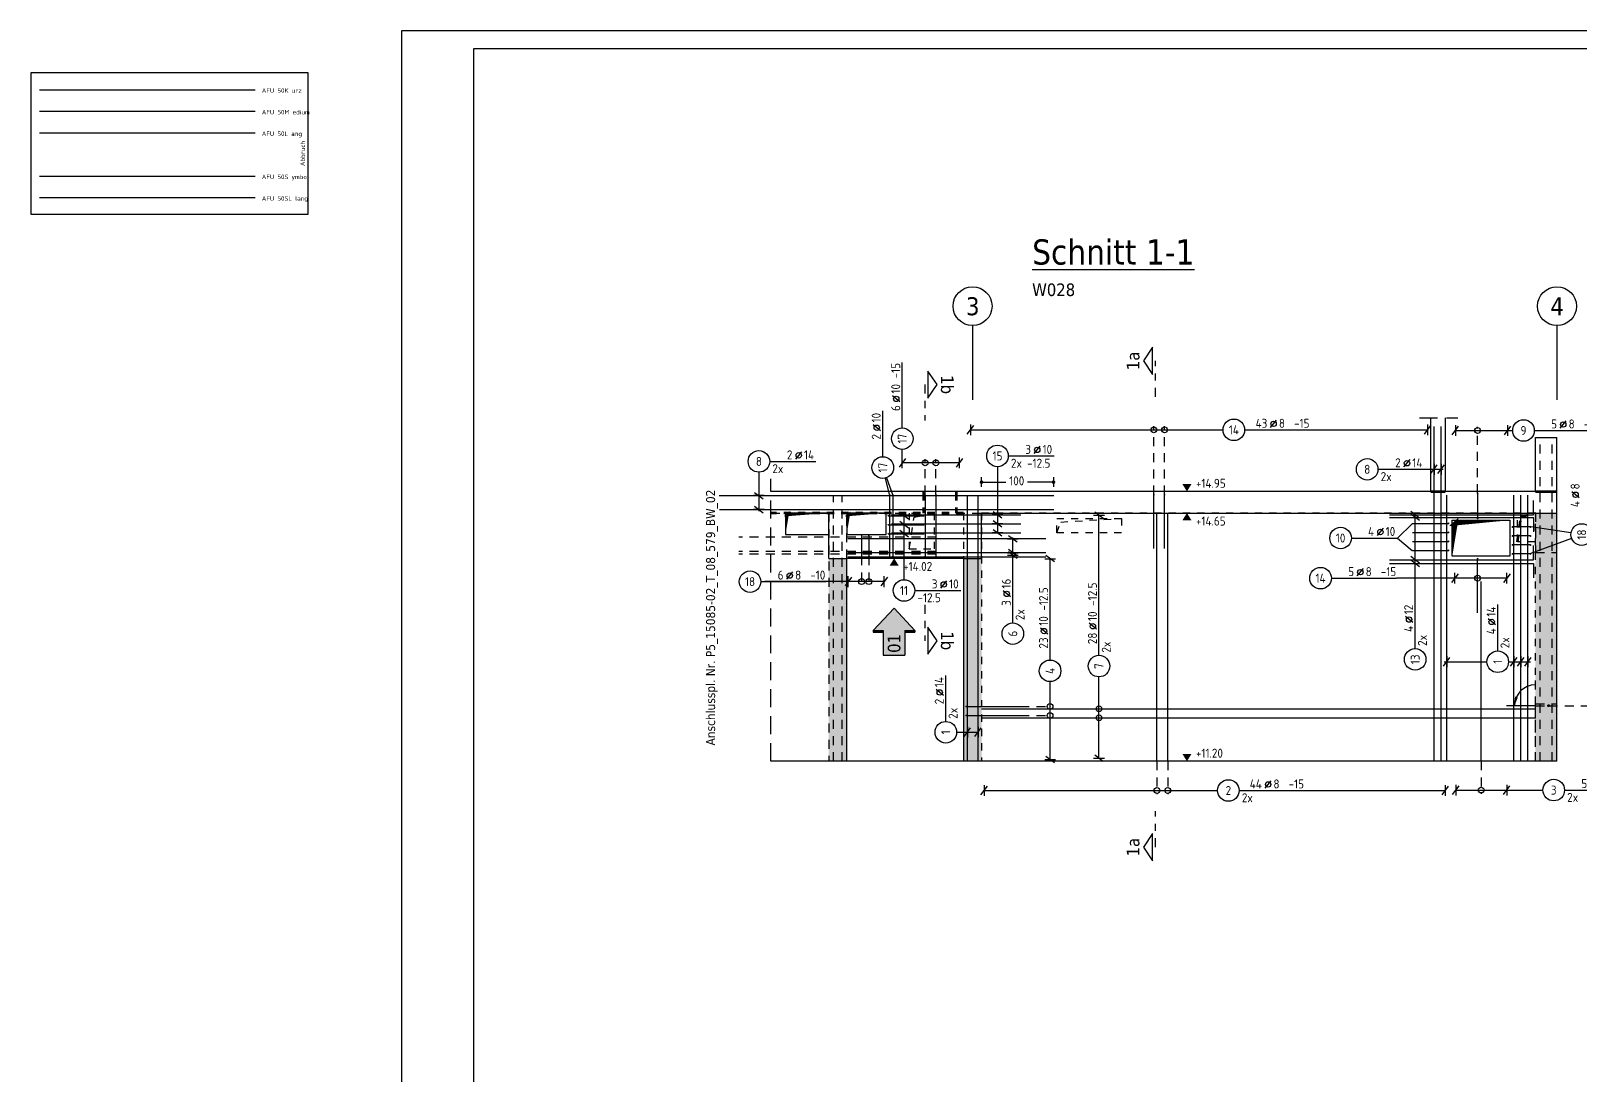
# Model space of a CAD drawing. Extents: x -7 to 75, y 1 to 115.
# Drawn here: x 0.85 to 22.37, y 28.96 to 43.46 of the extents above; entities that cross this region are included whole.
import ezdxf
from ezdxf.enums import TextEntityAlignment as Align

# ---------------------------------------------------------------- set-up
doc = ezdxf.new("R2010")
doc.units = 0
doc.header["$LTSCALE"] = 0.5
for name, pattern in [('AUSGEZOGEN', [1000.01, 1000, 0.01]), ('DASHDOTSMALL', [1.05, 0.5, -0.25, 0.05, -0.25]), ('DASHED', [0.75, 0.5, -0.25]), ('DOT', [0.175, 0.05, -0.125]), ('GESTRICHELT', [0.75, 0.5, -0.25]), ('HIDDEN', [0.375, 0.25, -0.125]), ('HIDDEN2', [0.187, 0.125, -0.062]), ('PUNKT', [0.175, 0.05, -0.125]), ('STRICHPUNKT2', [0.55, 0.25, -0.125, 0.05, -0.125]), ('VERDECKT', [0.375, 0.25, -0.125])]:
    doc.linetypes.add(name, pattern=pattern)
for name, color, linetype in [('ACHSEN', 7, 'Continuous'), ('AFU', 7, 'Continuous'), ('BETON', 7, 'Continuous'), ('DRUEBER', 7, 'Continuous'), ('grau_hell', 7, 'Continuous'), ('grau_mittel', 7, 'Continuous'), ('HILFE', 7, 'Continuous'), ('index', 7, 'Continuous'), ('koten', 7, 'Continuous'), ('MASSE', 7, 'Continuous'), ('OBJEKT', 7, 'Continuous'), ('RAHMEN', 7, 'Continuous'), ('RND', 7, 'Continuous'), ('SCHATTEN', 15, 'Continuous'), ('SCHNITTE', 7, 'Continuous'), ('SFP_Achsen', 7, 'Continuous'), ('TEXT', 7, 'Continuous'), ('VERDECKT', 7, 'Continuous'), ('WBZ', 7, 'Continuous'), ('WD', 7, 'Continuous')]:
    doc.layers.add(name, color=color, linetype=linetype)
doc.styles.add('helv', font='tahoma.ttf')
doc.styles.add('txt', font='isocp.shx')
doc.linetypes.add('ABBRUCH', pattern='A,0.15,-0.15,["x",Standard,S=0.07,R=0,X=-0.1,Y=-0.0238],-0.005', length=0.305)
doc.linetypes.add('AFU_50K', pattern='A,0.15,["/",Standard,S=0.2,R=0,X=-0.01,Y=-0.1],0.07,["/",Standard,S=0.2,R=0,X=-0.01,Y=-0.1],0.15', length=0.37)
doc.linetypes.add('AFU_50L', pattern='A,0.75,["/",Standard,S=0.2,R=0,X=-0.01,Y=-0.1],0.07,["/",Standard,S=0.2,R=0,X=-0.01,Y=-0.1],0.75', length=1.57)
doc.linetypes.add('AFU_50M', pattern='A,0.45,["/",Standard,S=0.2,R=0,X=-0.01,Y=-0.1],0.07,["/",Standard,S=0.2,R=0,X=-0.01,Y=-0.1],0.45', length=0.97)
doc.linetypes.add('AFU_50S', pattern='A,0,-0.15,["/",Standard,S=0.2,R=0,X=-0.01,Y=-0.1],0,-0.07,["/",Standard,S=0.2,R=0,X=-0.01,Y=-0.1],-0.15', length=0.37)
doc.linetypes.add('AFU_50SL', pattern='A,0,-0.75,["/",Standard,S=0.2,R=0,X=-0.01,Y=-0.1],0,-0.07,["/",Standard,S=0.2,R=0,X=-0.01,Y=-0.1],-0.75', length=1.57)
doc.dimstyles.new('DOT_I', dxfattribs={"dimscale": 0.5, "dimtxt": 0.25, "dimasz": 0.25, "dimexe": 0.1, "dimexo": 0.3, "dimgap": 0.1, "dimtad": 1, "dimdec": 3, "dimzin": 3, "dimtxsty": 'txt', "dimblk": 'DOT', "dimblk1": 'DOT', "dimblk2": 'DOT', "dimsah": 1, "dimcen": 0.1, "dimse1": 1, "dimse2": 1, "dimazin": 0, "dimtfac": 1, "dimtdec": 4, "dimtix": 1, "dimtmove": 2, "dimatfit": 3, "dimfxl": 0, "dimtvp": 1, "dimtolj": 1, "dimtzin": 0, "dimarcsym": 0})

# ---------------------------------------------------------------- blocks, each defined once
blk = doc.blocks.new('PFEIL')
at = {"color": 7, "linetype": 'Continuous'}
blk.add_solid([(-1, -0.17), (-1, 0.17), (0, 0)], dxfattribs=at)
blk = doc.blocks.new('RND_LEI')
at = {"layer": 'RND', "color": 7, "linetype": 'Continuous'}
blk.add_line((1.022, 0.066), (1.19, 0.27), dxfattribs=at)
for centre, radius in [((0, 0), 0.3), ((1.106, 0.168), 0.075)]:
    blk.add_circle(centre, radius, dxfattribs=at)
at = {"layer": 'RND', "color": 7, "linetype": 'Continuous', "style": 'txt'}
blk.add_attdef('POSL', text='', height=0.25, dxfattribs=at).set_placement((0, 0), align=Align.MIDDLE)
blk.add_attdef('ANZ', text='', height=0.25, dxfattribs=at).set_placement((0.931, 0.057), align=Align.RIGHT)
for tag, p in [('DUM', (1.253, 0.057)), ('ABSTD', (1.674, 0.057)), ('POSTXT', (0.374, -0.327))]:
    blk.add_attdef(tag, p, '', height=0.25, dxfattribs=at)
blk = doc.blocks.new('lei_gre')
at = {"layer": 'RND', "color": 7, "linetype": 'Continuous'}
for p, q in [((-0.09, -0.12), (0.09, 0.12)), ((0, 0.15), (0, -0.15))]:
    blk.add_line(p, q, dxfattribs=at)
blk = doc.blocks.new('SCHN-2')
at = {"layer": 'SCHNITTE', "color": 6, "linetype": 'Continuous'}
blk.add_lwpolyline([(0.378, 0.088), (0, 0.34), (-0.378, 0.088)], close=True, dxfattribs=at)
at = {"layer": 'SCHNITTE', "color": 1, "linetype": 'DASHDOTSMALL', "style": 'helv'}
blk.add_attdef('SCHN-2', text='', height=0.35, dxfattribs=at).set_placement((0, 0.45), align=Align.CENTER)
blk = doc.blocks.new('A0--19')
at = {"layer": 'RAHMEN'}
for p, q in [((0, 84.1), (0, 0)), ((99.9, 84.1), (0, 84.1))]:
    blk.add_line(p, q, dxfattribs=at)
at = {"layer": 'RAHMEN', "color": 5}
for p, q in [((99.4, 83.6), (2, 83.6)), ((2, 83.6), (2, 0.5))]:
    blk.add_line(p, q, dxfattribs=at)
blk = doc.blocks.new('DOT')
at = {"layer": 'MASSE', "color": 7, "linetype": 'Continuous'}
for p, q in [((0, 0), (-1, 0)), ((0, 0.54), (0, -0.54))]:
    blk.add_line(p, q, dxfattribs=at)
at = {"layer": 'MASSE', "color": 7, "linetype": 'Continuous', "const_width": 0.2}
blk.add_lwpolyline([(-0.1, 0, 1), (0.1, 0, 1)], format="xyb", close=True, dxfattribs=at)
blk = doc.blocks.new('*D22')
at = {"layer": 'Defpoints', "color": 0, "linetype": 'AUSGEZOGEN', "transparency": 16777216}
for p in [(14.066, 37.188), (15.066, 37.188), (15.066, 37.188)]:
    blk.add_point(p, dxfattribs=at)
at = {"layer": 'MASSE', "color": 0, "linetype": 'AUSGEZOGEN', "lineweight": -2, "transparency": 16777216}
for p, q in [((14.191, 37.188), (14.404, 37.188)), ((14.941, 37.188), (14.705, 37.188))]:
    blk.add_line(p, q, dxfattribs=at)
at = {"layer": 'MASSE', "color": 0, "linetype": 'AUSGEZOGEN', "lineweight": -2, "transparency": 16777216, "xscale": 0.125, "yscale": 0.125, "zscale": 0.125, "rotation": 180}
blk.add_blockref('DOT', (14.066, 37.188), dxfattribs=at)
at = {"layer": 'MASSE', "color": 0, "linetype": 'AUSGEZOGEN', "lineweight": -2, "transparency": 16777216, "xscale": 0.125, "yscale": 0.125, "zscale": 0.125}
blk.add_blockref('DOT', (15.066, 37.188), dxfattribs=at)
at = {"layer": 'MASSE', "color": 0, "linetype": 'AUSGEZOGEN', "transparency": 16777216, "insert": (14.555, 37.206), "char_height": 0.125, "attachment_point": 5, "style": 'txt'}
blk.add_mtext('\\A1;100', dxfattribs=at)
blk = doc.blocks.new('okrd_o')
at = {"layer": 'koten', "color": 7, "linetype": 'Continuous'}
blk.add_solid([(-0.125, 0.202), (0.125, 0.202), (0, 0)], dxfattribs=at)
at = {"layer": 'koten', "style": 'txt'}
blk.add_attdef('OKRD', (0.25, 0.1), '', height=0.25, dxfattribs=at)
blk = doc.blocks.new('okrd_u')
at = {"layer": 'koten', "color": 7, "linetype": 'Continuous'}
blk.add_solid([(-0.125, -0.202), (0.125, -0.202), (0, 0)], dxfattribs=at)
at = {"layer": 'koten', "style": 'txt'}
blk.add_attdef('OKRD', (0.25, -0.35), '', height=0.25, dxfattribs=at)
blk = doc.blocks.new('hin_ind5')
at = {"layer": 'grau_hell', "linetype": 'AUSGEZOGEN'}
h = blk.add_hatch(color=9, dxfattribs=at)
h.dxf.hatch_style = 2
h.paths.add_polyline_path([(0, 0), (0.619, -0.577), (0.619, -0.3), (1.306, -0.3), (1.306, 0.3), (0.619, 0.3), (0.619, 0.577)])
h.paths.add_polyline_path([(0.34, -0.274), (1.311, -0.274), (1.311, 0.274), (0.34, 0.274)], flags=9)
at = {"layer": 'OBJEKT', "linetype": 'AUSGEZOGEN'}
for points in [[(0.619, 0.3), (0.66, 0.3), (0.66, 0.577), (0.619, 0.577)], [(0.619, -0.577), (0.66, -0.577), (0.66, -0.3), (0.619, -0.3)]]:
    blk.add_hatch(color=1, dxfattribs=at).paths.add_polyline_path(points)
at = {"layer": 'OBJEKT', "color": 1, "linetype": 'AUSGEZOGEN'}
for p, q in [((0, 0), (0.619, 0.577)), ((0.619, 0.577), (0.619, 0.3)), ((0.619, 0.577), (0.66, 0.577)), ((0.66, 0.577), (0.66, 0.3)), ((0, 0), (0.619, -0.577)), ((0.619, 0.3), (1.306, 0.3)), ((1.306, 0.3), (1.306, -0.3)), ((0.619, -0.3), (0.619, -0.577)), ((0.619, -0.3), (1.306, -0.3)), ((0.66, -0.3), (0.66, -0.577))]:
    blk.add_line(p, q, dxfattribs=at)
at = {"layer": 'OBJEKT', "color": 7, "linetype": 'AUSGEZOGEN'}
blk.add_line((0.619, -0.577), (0.66, -0.577), dxfattribs=at)
at = {"layer": 'index', "color": 1, "linetype": 'Continuous', "style": 'helv'}
blk.add_attdef('INDEX', text='', height=0.35, rotation=360, dxfattribs=at).set_placement((1.259, 0), align=Align.MIDDLE_RIGHT)

msp = doc.modelspace()

# ---------------------------------------------------------------- hatches: boundary and pattern name
at = {"layer": 'grau_mittel'}
h = msp.add_hatch(color=61, dxfattribs=at)
h.paths.add_polyline_path([(22.0656, 36.7588), (21.7656, 36.7588), (21.7656, 36.3588), (21.7656, 36.2088), (22.0656, 36.2088)])
h.paths.add_polyline_path([(22.0656, 36.2088), (21.7656, 36.2088), (21.7656, 34.1088), (22.0656, 34.1088)])
h.paths.add_polyline_path([(22.0656, 34.1088), (21.7656, 34.1088), (21.7656, 33.3088), (22.0656, 33.3088)])
h = msp.add_hatch(color=61, dxfattribs=at)
h.paths.add_polyline_path([(13.8156, 36.1288), (13.8156, 33.3088), (14.0656, 33.3088), (14.0656, 36.1288)])
h.paths.add_polyline_path([(11.9406, 36.1288), (11.9406, 33.3088), (12.1906, 33.3088), (12.1906, 36.1288)])

# ---------------------------------------------------------------- linework, layer by layer
at = {"layer": 'ACHSEN', "color": 140, "linetype": 'AUSGEZOGEN'}
for p, q in [((13.9406, 39.3628), (13.9406, 38.331)), ((22.0656, 39.3628), (22.0656, 38.331))]:
    msp.add_line(p, q, dxfattribs=at)
at = {"layer": 'AFU', "color": 8, "linetype": 'AFU_50K'}
for p, q in [((3.9681, 42.6363), (0.9681, 42.6363)), ((11.9406, 36.1288), (12.1906, 36.1288)), ((13.8156, 36.1288), (14.0656, 36.1288))]:
    msp.add_line(p, q, dxfattribs=at)
at = {"layer": 'AFU', "color": 8, "linetype": 'AFU_50M'}
for p, q in [((3.9681, 42.3363), (0.9681, 42.3363)), ((11.9406, 36.1288), (11.9406, 36.6588)), ((14.0656, 36.1288), (14.0656, 36.7588))]:
    msp.add_line(p, q, dxfattribs=at)
at = {"layer": 'AFU', "color": 8, "linetype": 'AFU_50L'}
for p, q in [((3.9681, 42.0363), (0.9681, 42.0363)), ((14.0656, 36.7588), (22.0656, 36.7588)), ((22.0656, 33.3088), (11.1363, 33.3088))]:
    msp.add_line(p, q, dxfattribs=at)
at = {"layer": 'AFU', "color": 8, "linetype": 'AFU_50S'}
msp.add_line((3.9681, 41.4363), (0.9681, 41.4363), dxfattribs=at)
at = {"layer": 'AFU', "color": 8, "linetype": 'AFU_50SL'}
msp.add_line((3.9681, 41.1363), (0.9681, 41.1363), dxfattribs=at)
at = {"layer": 'AFU', "color": 8, "linetype": 'AFU_50K', "lineweight": 70}
for p, q in [((20.3106, 37.0588), (20.5106, 37.0588)), ((21.7656, 37.0588), (22.0656, 37.0588))]:
    msp.add_line(p, q, dxfattribs=at)
at = {"layer": 'AFU', "color": 8, "linetype": 'ABBRUCH'}
msp.add_lwpolyline([(0.8496, 40.9101), (4.7041, 40.9101), (4.7041, 42.8769), (0.8496, 42.8769)], close=True, dxfattribs=at)
at = {"layer": 'BETON', "color": 6, "linetype": 'AUSGEZOGEN', "lineweight": -2}
for p, q in [((20.3106, 37.0588), (20.3106, 38.0826)), ((20.5106, 38.0826), (20.5106, 37.0588)), ((12.1906, 33.3088), (12.1906, 36.1288))]:
    msp.add_line(p, q, dxfattribs=at)
at = {"layer": 'BETON', "color": 6, "linetype": 'AUSGEZOGEN'}
for p, q in [((21.7656, 37.0588), (21.7656, 37.8088)), ((21.7656, 37.8088), (22.0656, 37.8088)), ((22.0656, 33.3088), (22.0656, 37.8088)), ((20.3106, 37.0588), (11.1363, 37.0588)), ((21.7656, 37.0588), (20.5106, 37.0588)), ((13.8156, 36.1288), (12.1906, 36.1288)), ((13.8156, 36.1288), (13.8156, 33.3088))]:
    msp.add_line(p, q, dxfattribs=at)
msp.add_lwpolyline([(21.4106, 36.6588), (21.4106, 36.1588), (20.6106, 36.1588), (20.6106, 36.6588)], close=True, dxfattribs=at)
at = {"layer": 'DRUEBER', "color": 7, "linetype": 'DOT', "lineweight": 70}
msp.add_line((13.8156, 36.7588), (11.1363, 36.7588), dxfattribs=at)
at = {"layer": 'DRUEBER', "color": 7, "linetype": 'PUNKT'}
for p, q in [((13.8156, 36.7588), (13.8156, 36.1288)), ((21.7656, 36.7588), (14.0656, 36.7588))]:
    msp.add_line(p, q, dxfattribs=at)
at = {"layer": 'DRUEBER', "color": 7, "linetype": 'DOT'}
for p, q in [((14.0656, 36.7588), (14.0656, 33.3088)), ((21.7656, 33.3088), (21.7656, 36.7588))]:
    msp.add_line(p, q, dxfattribs=at)
at = {"layer": 'HILFE', "color": 102, "linetype": 'GESTRICHELT'}
msp.add_line((20.1529, 38.0826), (20.6896, 38.0826), dxfattribs=at)
at = {"layer": 'HILFE', "color": 102, "linetype": 'DASHED'}
msp.add_line((11.1363, 33.3088), (11.1363, 37.2347), dxfattribs=at)
at = {"layer": 'RND', "color": 7, "linetype": 'AUSGEZOGEN'}
for p, q in [((12.9638, 37.9421), (12.9638, 38.8483)), ((12.6923, 37.5405), (12.6923, 38.1805)), ((13.9126, 37.914), (17.4236, 37.914)), ((17.7236, 37.914), (20.2669, 37.914)), ((20.6537, 37.9048), (21.3793, 37.9048)), ((21.3793, 37.9048), (21.4509, 37.9048)), ((21.7509, 37.9048), (22.6572, 37.9048)), ((11.1205, 37.476), (11.7605, 37.476)), ((12.9638, 37.4551), (12.9638, 37.6421)), ((13.7574, 37.4551), (12.9638, 37.4551)), ((14.4375, 37.5519), (15.0775, 37.5519)), ((19.5776, 37.366), (20.2176, 37.366)), ((15.6985, 34.7815), (15.6985, 36.7277)), ((19.2076, 36.4109), (19.8476, 36.4109)), ((15.0183, 34.7151), (15.0183, 36.1232)), ((10.997, 35.8049), (11.9033, 35.8049)), ((12.2123, 35.8049), (11.0504, 35.8049)), ((12.7126, 35.8049), (12.2123, 35.8049)), ((14.5001, 35.2323), (14.5001, 35.8723)), ((18.929, 35.8527), (19.8352, 35.8527)), ((20.6455, 35.8527), (19.8352, 35.8527)), ((21.3694, 35.8527), (20.6455, 35.8527)), ((13.138, 35.6821), (13.778, 35.6821)), ((20.0943, 34.8748), (20.0943, 35.5148)), ((21.2422, 34.842), (21.2422, 35.4854)), ((13.5686, 33.862), (13.5686, 34.502)), ((15.6985, 33.3508), (15.6985, 34.4815)), ((15.0183, 33.3312), (15.0183, 34.4151)), ((14.102, 32.9025), (17.3475, 32.9025)), ((17.6475, 32.9025), (20.5133, 32.9025)), ((20.6598, 32.9082), (21.3666, 32.9082)), ((21.3666, 32.9082), (21.8708, 32.9082)), ((22.1708, 32.9082), (23.077, 32.9082))]:
    msp.add_line(p, q, dxfattribs=at)
at = {"layer": 'RND', "color": 102, "linetype": 'VERDECKT'}
for p, q in [((16.4608, 37.0142), (16.4608, 37.964)), ((16.6108, 37.0142), (16.6108, 37.964)), ((20.9627, 37.0327), (20.9627, 37.9548)), ((13.2816, 37.0161), (13.2816, 37.5051)), ((13.4316, 37.0161), (13.4316, 37.5051)), ((12.3985, 36.1571), (12.3985, 35.7549)), ((12.4985, 36.1571), (12.4985, 35.7549)), ((14.6037, 34.0701), (15.0683, 34.0701)), ((21.9497, 34.0806), (22.7775, 34.0806)), ((14.6037, 33.9451), (15.0683, 33.9451)), ((16.5043, 33.3088), (16.5043, 32.8525)), ((16.6543, 33.3088), (16.6543, 32.8525)), ((21.012, 33.3088), (21.012, 32.8582))]:
    msp.add_line(p, q, dxfattribs=at)
at = {"layer": 'RND', "color": 102, "linetype": 'AUSGEZOGEN'}
for p, q in [((10.9705, 37.326), (10.9705, 36.784)), ((12.7264, 37.2444), (12.7801, 37.0147)), ((12.7428, 37.2492), (12.8254, 37.0179)), ((14.2875, 37.4019), (14.2875, 36.4836)), ((19.5776, 37.366), (20.4831, 37.366)), ((12.988, 35.8321), (12.988, 36.7361)), ((20.0583, 36.6147), (19.8476, 36.4109)), ((20.0943, 34.9585), (20.0943, 36.7474)), ((14.5001, 35.3857), (14.5001, 36.4184)), ((19.8476, 36.4109), (20.0521, 36.2397)), ((22.2688, 36.4064), (21.6907, 36.1894)), ((22.2609, 36.4812), (21.7032, 36.5644)), ((20.4991, 34.692), (21.0922, 34.692)), ((21.3922, 34.692), (21.6976, 34.692)), ((13.7186, 33.712), (14.0299, 33.712))]:
    msp.add_line(p, q, dxfattribs=at)
at = {"layer": 'RND', "color": 1, "linetype": 'AUSGEZOGEN'}
for points in [[(20.3563, 33.3088), (20.3563, 37.9588)], [(20.4559, 33.3088), (20.4559, 37.9588)], [(20.9627, 37.0327), (20.9627, 36.6827)], [(10.4189, 37.0003), (15.0689, 37.0003)], [(10.4217, 36.8066), (15.0717, 36.8066)], [(12.787, 37.0161), (12.787, 36.1494)], [(12.8316, 37.0161), (12.8316, 36.1494)], [(13.2816, 36.9861), (13.2816, 36.1494)], [(13.4316, 36.9861), (13.4316, 36.1494)], [(13.869, 33.3088), (13.869, 37.0088)], [(14.0175, 33.3088), (14.0175, 37.0088)], [(16.4608, 36.2642), (16.4608, 37.0142)], [(16.6108, 36.2642), (16.6108, 37.0142)], [(19.7381, 36.7339), (21.7381, 36.7339), (21.7381, 36.9339)], [(20.5331, 33.3088), (20.5331, 37.0088)], [(21.4656, 33.3088), (21.4656, 37.0088)], [(21.5626, 33.3088), (21.5626, 37.0088)], [(21.6623, 33.3088), (21.6623, 37.0088)], [(12.7673, 36.7199), (13.2673, 36.7199)], [(12.7673, 36.5949), (13.2673, 36.5949)], [(12.8132, 36.7347), (14.6132, 36.7347)], [(12.8132, 36.6097), (14.6132, 36.6097)], [(16.5043, 33.3088), (16.5043, 36.7588)], [(16.6543, 33.3088), (16.6543, 36.7588)], [(19.7381, 36.698), (21.7381, 36.698), (21.7381, 36.498)], [(20.0583, 36.6147), (20.5583, 36.6147)], [(14.9576, 36.3983), (12.2076, 36.3983)], [(12.3985, 36.4432), (12.3985, 36.1571)], [(12.4985, 36.4432), (12.4985, 36.1571)], [(12.7673, 36.4699), (13.2673, 36.4699)], [(12.8132, 36.4847), (14.6132, 36.4847)], [(20.0583, 36.4897), (20.5583, 36.4897)], [(21.697, 36.5644), (21.447, 36.5644)], [(21.697, 36.4394), (21.447, 36.4394)], [(14.9576, 36.2069), (12.2076, 36.2069)], [(19.7381, 36.1071), (21.7381, 36.1071), (21.7381, 36.3071)], [(20.0583, 36.3647), (20.5583, 36.3647)], [(20.0583, 36.2397), (20.5583, 36.2397)], [(21.697, 36.3144), (21.447, 36.3144)], [(21.697, 36.1894), (21.447, 36.1894)], [(14.9576, 36.143), (12.2076, 36.143)], [(19.7381, 36.0564), (21.7381, 36.0564), (21.7381, 35.8564)], [(20.9627, 35.3736), (20.9627, 36.1236)], [(21.012, 33.3088), (21.012, 35.8088)], [(13.8537, 34.0701), (14.6037, 34.0701)], [(14.0656, 34.0378), (21.7656, 34.0378)], [(13.8537, 33.9451), (14.6037, 33.9451)], [(14.0656, 33.9128), (21.7656, 33.9128)]]:
    msp.add_lwpolyline(points, dxfattribs=at)
at = {"layer": 'RND', "color": 7, "linetype": 'HIDDEN'}
for points in [[(21.8341, 33.3088), (21.8341, 37.7588)], [(21.9999, 33.3088), (21.9999, 37.7588)], [(12.0066, 33.3088), (12.0066, 37.0088)], [(12.1287, 33.3088), (12.1287, 37.0088)], [(13.4406, 36.4244), (10.6906, 36.4244)], [(13.4406, 36.2226), (10.6906, 36.2226)], [(13.4406, 36.1887), (10.6906, 36.1887)]]:
    msp.add_lwpolyline(points, dxfattribs=at)
at = {"layer": 'RND', "color": 7, "linetype": 'AUSGEZOGEN'}
for points, const_width in [([(12.782, 37.0161, 1), (12.792, 37.0161, 1)], 0.01), ([(12.8266, 37.0161, 1), (12.8366, 37.0161, 1)], 0.01), ([(13.2766, 37.0161, 1), (13.2866, 37.0161, 1)], 0.01), ([(13.4266, 37.0161, 1), (13.4366, 37.0161, 1)], 0.01), ([(16.4545, 37.0142, 1), (16.467, 37.0142, 1)], 0.0125), ([(16.6045, 37.0142, 1), (16.617, 37.0142, 1)], 0.0125), ([(20.9564, 37.0327, 1), (20.9689, 37.0327, 1)], 0.0125), ([(12.7623, 36.7199, 1), (12.7723, 36.7199, 1)], 0.01), ([(12.7623, 36.5949, 1), (12.7723, 36.5949, 1)], 0.01), ([(20.5521, 36.6147, 1), (20.5646, 36.6147, 1)], 0.0125), ([(20.9564, 36.6827, -1), (20.9689, 36.6827, -1)], 0.0125), ([(12.3935, 36.4432, 1), (12.4035, 36.4432, 1)], 0.01), ([(12.4935, 36.4432, 1), (12.5035, 36.4432, 1)], 0.01), ([(12.7623, 36.4699, 1), (12.7723, 36.4699, 1)], 0.01), ([(20.5521, 36.4897, 1), (20.5646, 36.4897, 1)], 0.0125), ([(20.5521, 36.3647, 1), (20.5646, 36.3647, 1)], 0.0125), ([(21.4407, 36.5644, 1), (21.4532, 36.5644, 1)], 0.0125), ([(21.4407, 36.4394, 1), (21.4532, 36.4394, 1)], 0.0125), ([(21.7032, 36.5644, -1), (21.6907, 36.5644, -1)], 0.0125), ([(21.7032, 36.4394, -1), (21.6907, 36.4394, -1)], 0.0125), ([(12.3935, 36.1571, 1), (12.4035, 36.1571, 1)], 0.01), ([(12.4935, 36.1571, 1), (12.5035, 36.1571, 1)], 0.01), ([(12.782, 36.1571, 1), (12.792, 36.1571, 1)], 0.01), ([(12.8266, 36.1571, 1), (12.8366, 36.1571, 1)], 0.01), ([(13.2766, 36.1571, 1), (13.2866, 36.1571, 1)], 0.01), ([(13.4266, 36.1571, 1), (13.4366, 36.1571, 1)], 0.01), ([(20.5521, 36.2397, 1), (20.5646, 36.2397, 1)], 0.0125), ([(21.4407, 36.3144, 1), (21.4532, 36.3144, 1)], 0.0125), ([(21.4407, 36.1894, 1), (21.4532, 36.1894, 1)], 0.0125), ([(21.7032, 36.3144, -1), (21.6907, 36.3144, -1)], 0.0125), ([(21.7032, 36.1894, -1), (21.6907, 36.1894, -1)], 0.0125), ([(20.9564, 36.1236, 1), (20.9689, 36.1236, 1)], 0.0125), ([(13.8474, 34.0701, 1), (13.8599, 34.0701, 1)], 0.0125), ([(13.8474, 33.9451, 1), (13.8599, 33.9451, 1)], 0.0125)]:
    msp.add_lwpolyline(points, format="xyb", close=True, dxfattribs=dict(at, const_width=const_width))
for centre in [(16.4608, 37.914), (16.6108, 37.914), (20.9627, 37.9048), (13.2816, 37.4551), (13.4316, 37.4551), (12.3985, 35.8049), (12.4985, 35.8049), (20.9627, 35.8527), (15.0183, 34.0701), (15.6985, 34.0378), (15.0183, 33.9451), (15.6985, 33.9128), (16.5043, 32.9025), (16.6543, 32.9025), (21.012, 32.9082)]:
    msp.add_circle(centre, 0.04, dxfattribs=at)
at = {"layer": 'SCHATTEN', "color": 1, "linetype": 'AUSGEZOGEN', "lineweight": 70}
for points in [[(11.3406, 36.4588, 0, 0.0489, 0), (11.365, 36.7568, 0, 0, 0), (11.3415, 36.736, 0.0456, 0, 0), (11.9406, 36.7588, 0, 0, 0)], [(20.6106, 36.1588, 0, 0.0815, 0), (20.6512, 36.6555, 0, 0, 0), (20.6125, 36.6202, 0.0773, 0, 0), (21.4106, 36.6588, 0, 0, 0)]]:
    msp.add_lwpolyline(points, format="xyseb", dxfattribs=at)
at = {"layer": 'SCHATTEN', "color": 1, "linetype": 'AUSGEZOGEN'}
msp.add_lwpolyline([(12.1906, 36.4588, 0, 0.0489, 0), (12.215, 36.7568, 0, 0, 0), (12.1915, 36.7359, 0.0459, 0, 0), (12.7406, 36.7588, 0, 0, 0)], format="xyseb", dxfattribs=at)
at = {"layer": 'SCHNITTE', "color": 6, "linetype": 'STRICHPUNKT2'}
for p, q in [((16.4853, 38.3729), (16.4853, 38.8729)), ((13.277, 38.5429), (13.277, 38.0429)), ((13.277, 35.4838), (13.277, 34.9838)), ((16.4853, 32.1152), (16.4853, 32.6152))]:
    msp.add_line(p, q, dxfattribs=at)
at = {"layer": 'SFP_Achsen', "color": 7, "linetype": 'AUSGEZOGEN'}
for centre in [(13.9406, 39.6333), (22.0656, 39.6333)]:
    msp.add_circle(centre, 0.2705, dxfattribs=at)
at = {"layer": 'TEXT', "color": 7, "linetype": 'VERDECKT'}
msp.add_line((21.7656, 34.0806), (21.9497, 34.0806), dxfattribs=at)
msp.add_lwpolyline([(21.7656, 34.0806), (21.7656, 34.4806)], dxfattribs=at)
at = {"layer": 'TEXT', "color": 1, "linetype": 'AUSGEZOGEN'}
msp.add_lwpolyline([(21.7656, 34.0806), (21.3656, 34.0806)], dxfattribs=at)
at = {"layer": 'TEXT', "color": 7, "linetype": 'VERDECKT'}
msp.add_circle((21.9497, 34.0806), 0.012, dxfattribs=at)
at = {"layer": 'TEXT', "color": 102, "linetype": 'AUSGEZOGEN'}
msp.add_arc((21.7656, 34.0806), 0.2904, 90, 180, dxfattribs=at)
at = {"layer": 'VERDECKT', "color": 7, "linetype": 'HIDDEN', "lineweight": 70}
for p, q in [((13.2606, 37.0588), (13.2606, 36.7588)), ((13.7106, 37.0588), (13.7106, 36.7588))]:
    msp.add_line(p, q, dxfattribs=at)
at = {"layer": 'VERDECKT', "color": 7, "linetype": 'HIDDEN'}
for p, q in [((11.1363, 36.7588), (11.9406, 36.7588)), ((12.1906, 36.7588), (13.2606, 36.7588)), ((12.1906, 36.1288), (12.1906, 36.7588)), ((13.7106, 36.7588), (21.7656, 36.7588)), ((21.7656, 36.7588), (21.7656, 36.2088)), ((21.7656, 36.2088), (22.0656, 36.2088)), ((21.7656, 33.3088), (21.7656, 34.1088)), ((21.7656, 34.1088), (22.0656, 34.1088))]:
    msp.add_line(p, q, dxfattribs=at)
at = {"layer": 'VERDECKT', "color": 7, "linetype": 'VERDECKT', "lineweight": -2}
msp.add_line((11.9406, 36.7588), (11.9406, 33.3088), dxfattribs=at)
at = {"layer": 'VERDECKT', "color": 7, "linetype": 'VERDECKT'}
msp.add_line((21.7656, 33.3088), (13.8156, 33.3088), dxfattribs=at)
at = {"layer": 'WBZ', "color": 102, "linetype": 'HIDDEN2'}
for p, q in [((13.0606, 36.2588), (13.1284, 36.6989)), ((13.1284, 36.6989), (13.4106, 36.7588)), ((15.1106, 36.4838), (15.1678, 36.6337)), ((15.1678, 36.6337), (16.0106, 36.6838))]:
    msp.add_line(p, q, dxfattribs=at)
at = {"layer": 'WBZ', "color": 102, "linetype": 'HIDDEN2', "lineweight": 70}
for p, q in [((21.5156, 36.3588), (21.5657, 36.7051)), ((21.5657, 36.7051), (21.7656, 36.7588))]:
    msp.add_line(p, q, dxfattribs=at)
at = {"layer": 'WBZ', "color": 102, "linetype": 'HIDDEN2'}
for points in [[(13.4106, 36.2588), (13.4106, 36.7588), (13.0606, 36.7588), (13.0606, 36.2588)], [(16.0106, 36.6838), (16.0106, 36.4838), (15.1106, 36.4838), (15.1106, 36.6838)], [(21.7656, 36.3588), (21.5156, 36.3588), (21.5156, 36.7588), (21.7656, 36.7588)]]:
    msp.add_lwpolyline(points, close=True, dxfattribs=at)
at = {"layer": 'WD', "color": 6, "linetype": 'AUSGEZOGEN'}
for points in [[(11.3406, 36.7588), (11.3406, 36.4588), (11.9406, 36.4588), (11.9406, 36.7588)], [(12.1906, 36.7588), (12.1906, 36.4588), (12.7406, 36.4588), (12.7406, 36.7588)]]:
    msp.add_lwpolyline(points, close=True, dxfattribs=at)

# ---------------------------------------------------------------- block references
at = {"layer": 'koten', "color": 7, "linetype": 'AUSGEZOGEN', "xscale": 0.5, "yscale": 0.5, "zscale": 0.5}
msp.add_blockref('okrd_o', (16.9213, 37.0588), dxfattribs=at).add_auto_attribs({'OKRD': '+14.95'})
at = {"layer": 'koten', "color": 7, "linetype": 'HIDDEN', "xscale": 0.5, "yscale": 0.5, "zscale": 0.5}
msp.add_blockref('okrd_u', (16.9213, 36.7588), dxfattribs=at).add_auto_attribs({'OKRD': '+14.65'})
at = {"layer": 'koten', "color": 191, "linetype": 'AUSGEZOGEN', "xscale": 0.5, "yscale": 0.5, "zscale": 0.5}
msp.add_blockref('okrd_u', (12.8507, 36.1288), dxfattribs=at).add_auto_attribs({'OKRD': '+14.02'})
at = {"layer": 'koten', "color": 7, "linetype": 'AUSGEZOGEN'}
ref = msp.add_blockref('okrd_o', (16.9213, 33.3088), dxfattribs=dict(at, xscale=0.5, yscale=0.5, zscale=0.5))
ref.add_attrib('OKRD', '+11.20', (17.0463, 33.3588), dxfattribs={"layer": '0', "color": 0, "linetype": 'ByBlock', "height": 0.125, "style": 'txt'})
at = {"layer": 'RAHMEN', "color": 191, "linetype": 'AUSGEZOGEN', "xscale": 0.5, "yscale": 0.5, "zscale": 0.5}
msp.add_blockref('A0--19', (6.0012, 1.4073), dxfattribs=at)
at = {"layer": 'RND', "color": 7, "linetype": 'AUSGEZOGEN', "xscale": 0.5, "yscale": 0.5, "zscale": 0.5, "rotation": 90}
for p, values in [((12.9638, 37.7921), {'POSL': '17', 'DUM': '10', 'ANZ': '6', 'ABSTD': '-15'}), ((12.6923, 37.3905), {'POSL': '17', 'DUM': '10', 'ANZ': '2'}), ((22.4093, 36.4591), {'POSL': '18', 'DUM': '8', 'ANZ': '4'}), ((14.5001, 35.0823), {'POSL': '6', 'DUM': '16', 'ANZ': '3', 'POSTXT': '2x'}), ((15.6985, 34.6315), {'POSL': '7', 'DUM': '10', 'ANZ': '28', 'ABSTD': '-12.5', 'POSTXT': '2x'}), ((15.0183, 34.5651), {'POSL': '4', 'DUM': '10', 'ANZ': '23', 'ABSTD': '-12.5'}), ((20.0943, 34.7248), {'POSL': '13', 'DUM': '12', 'ANZ': '4', 'POSTXT': '2x'}), ((21.2422, 34.692), {'POSL': '1', 'DUM': '14', 'ANZ': '4', 'POSTXT': '2x'}), ((13.5686, 33.712), {'POSL': '1', 'DUM': '14', 'ANZ': '2', 'POSTXT': '2x'})]:
    msp.add_blockref('RND_LEI', p, dxfattribs=at).add_auto_attribs(values)
at = {"layer": 'RND', "color": 7, "linetype": 'AUSGEZOGEN', "xscale": 0.5, "yscale": 0.5, "zscale": 0.5}
for p in [(13.9126, 37.914), (20.2669, 37.914), (20.6537, 37.9048), (21.3793, 37.9048), (20.5331, 34.692), (14.102, 32.9025), (20.5133, 32.9025), (20.6598, 32.9082), (21.3666, 32.9082)]:
    msp.add_blockref('lei_gre', p, dxfattribs=at)
for p, values in [((17.5736, 37.914), {'POSL': '14', 'DUM': '8', 'ANZ': '43', 'ABSTD': '-15'}), ((21.6009, 37.9048), {'POSL': '9', 'DUM': '8', 'ANZ': '5', 'ABSTD': '-15'}), ((14.2875, 37.5519), {'POSL': '15', 'DUM': '10', 'ANZ': '3', 'POSTXT': '2x -12.5 '}), ((10.9705, 37.476), {'POSL': '8', 'DUM': '14', 'ANZ': '2', 'POSTXT': '2x'}), ((19.4276, 37.366), {'POSL': '8', 'DUM': '14', 'ANZ': '2', 'POSTXT': '2x'}), ((19.0576, 36.4109), {'POSL': '10', 'DUM': '10', 'ANZ': '4'}), ((10.847, 35.8049), {'POSL': '18', 'DUM': '8', 'ANZ': '6', 'ABSTD': '-10'}), ((18.779, 35.8527), {'POSL': '14', 'DUM': '8', 'ANZ': '5', 'ABSTD': '-15'}), ((12.988, 35.6821), {'POSL': '11', 'DUM': '10', 'ANZ': '3', 'POSTXT': '-12.5'}), ((17.4975, 32.9025), {'POSL': '2', 'DUM': '8', 'ANZ': '44', 'ABSTD': '-15', 'POSTXT': '2x'}), ((22.0208, 32.9082), {'POSL': '3', 'DUM': '8', 'ANZ': '5', 'ABSTD': '-15', 'POSTXT': '2x'})]:
    msp.add_blockref('RND_LEI', p, dxfattribs=at).add_auto_attribs(values)
for p, rotation in [((12.9638, 37.4551), 180), ((13.7574, 37.4551), 180), ((15.6985, 36.7277), 90), ((15.0183, 36.1232), 90), ((12.2123, 35.8049), 180), ((12.7126, 35.8049), 180), ((20.6455, 35.8527), 180), ((21.3694, 35.8527), 180), ((15.0183, 33.3312), 90), ((15.6985, 33.3508), 90)]:
    msp.add_blockref('lei_gre', p, dxfattribs=dict(at, rotation=rotation))
at = {"layer": 'RND', "color": 102, "linetype": 'AUSGEZOGEN', "xscale": 0.5, "yscale": 0.5, "zscale": 0.5}
for p in [(20.3563, 37.366), (20.4559, 37.366), (21.4656, 34.692), (21.5626, 34.692), (21.6623, 34.692), (13.869, 33.712), (14.0175, 33.712)]:
    msp.add_blockref('lei_gre', p, dxfattribs=at)
for p, rotation in [((10.9705, 37.0003), 270), ((10.9705, 36.8066), 270), ((12.988, 36.7199), 90), ((12.988, 36.5949), 90), ((14.2875, 36.7347), 270), ((14.2875, 36.6097), 270), ((20.0943, 36.7339), 90), ((20.0943, 36.698), 90), ((12.988, 36.4699), 90), ((14.2875, 36.4847), 270), ((14.5001, 36.3983), 90), ((14.5001, 36.2069), 90), ((14.5001, 36.173), 90), ((20.0943, 36.1071), 90), ((20.0943, 36.0564), 90)]:
    msp.add_blockref('lei_gre', p, dxfattribs=dict(at, rotation=rotation))
at = {"layer": 'RND', "color": 7, "linetype": 'AUSGEZOGEN'}
ref = msp.add_blockref('hin_ind5', (12.8491, 35.4348), dxfattribs=dict(at, xscale=-0.5, yscale=0.5, zscale=0.5, rotation=90))
ref.add_attrib('INDEX', '01', dxfattribs={"layer": 'index', "color": 1, "linetype": 'Continuous', "height": 0.175, "rotation": 90, "style": 'helv'}).set_placement((12.8491, 35.0776), align=Align.MIDDLE_RIGHT)
at = {"layer": 'SCHNITTE', "color": 6, "linetype": 'STRICHPUNKT2', "xscale": 0.5, "yscale": 0.5, "zscale": 0.5}
for p, rotation, values in [((16.4853, 38.8729), 90, {'SCHN-2': '1a'}), ((13.277, 38.5429), 270, {'SCHN-2': '1b'}), ((13.277, 34.9838), 270, {'SCHN-2': '1b'}), ((16.4853, 32.1152), 90, {'SCHN-2': '1a'})]:
    msp.add_blockref('SCHN-2', p, dxfattribs=dict(at, rotation=rotation)).add_auto_attribs(values)
at = {"layer": 'TEXT', "color": 102, "linetype": 'AUSGEZOGEN', "xscale": 0.1250000000000026, "yscale": 0.1250000000000026, "zscale": 0.1250000000000026, "rotation": 257.7590209791267}
msp.add_blockref('PFEIL', (21.4752, 34.0806), dxfattribs=at)

# ---------------------------------------------------------------- texts
at = {"layer": 'AFU', "color": 8, "linetype": 'AFU_50K', "style": 'txt'}
msp.add_text('AFU 50K urz', height=0.0625, dxfattribs=at).set_placement((4.0593, 42.5986))
at = {"layer": 'AFU', "color": 8, "linetype": 'AFU_50M', "style": 'txt'}
msp.add_text('AFU 50M edium', height=0.0625, dxfattribs=at).set_placement((4.0593, 42.2986))
at = {"layer": 'AFU', "color": 8, "linetype": 'AFU_50L', "style": 'txt'}
msp.add_text('AFU 50L ang', height=0.0625, dxfattribs=at).set_placement((4.0593, 41.9986))
at = {"layer": 'AFU', "color": 8, "linetype": 'ABBRUCH', "style": 'txt'}
msp.add_text('Abbruch', height=0.0625, rotation=90, dxfattribs=at).set_placement((4.6588, 41.5796))
at = {"layer": 'AFU', "color": 8, "linetype": 'AFU_50S', "style": 'txt'}
msp.add_text('AFU 50S ymbol', height=0.0625, dxfattribs=at).set_placement((4.0593, 41.3986))
at = {"layer": 'AFU', "color": 8, "linetype": 'AFU_50SL', "style": 'txt'}
msp.add_text('AFU 50SL lang', height=0.0625, dxfattribs=at).set_placement((4.0593, 41.0986))
at = {"layer": 'SFP_Achsen', "color": 6, "linetype": 'AUSGEZOGEN', "style": 'helv'}
for s, p in [('3', (13.85, 39.507)), ('4', (21.975, 39.507))]:
    msp.add_text(s, height=0.25, dxfattribs=at).set_placement(p)
at = {"layer": 'TEXT', "color": 5, "linetype": 'AUSGEZOGEN', "style": 'helv'}
msp.add_text('%%USchnitt 1-1', height=0.35, dxfattribs=at).set_placement((14.7693, 40.2115))
at = {"layer": 'TEXT', "color": 1, "linetype": 'AUSGEZOGEN', "style": 'helv'}
msp.add_text('W028', height=0.175, dxfattribs=at).set_placement((14.7693, 39.774))
at = {"layer": 'TEXT', "color": 7, "linetype": 'AUSGEZOGEN', "style": 'helv'}
msp.add_text('Anschlusspl. Nr. P5_15085-02_T_08_579_BW_02', height=0.125, rotation=90, dxfattribs=at).set_placement((10.3607, 33.5285))

# ---------------------------------------------------------------- dimensions: what is measured, and where the dimension line sits
at = {"layer": 'MASSE', "color": 7, "linetype": 'AUSGEZOGEN'}
dim = msp.add_linear_dim(base=(15.0659, 37.1883), p1=(14.0656, 37.1883), p2=(15.0659, 37.1883), dimstyle='DOT_I', override={"dimdec": 0, "dimlfac": 100}, dxfattribs=at)
dim.commit()
dim.dimension.update_dxf_attribs({"geometry": '*D22', "text_midpoint": (14.5545, 37.2059), "dimtype": 160})

doc.saveas('drawing.dxf')
